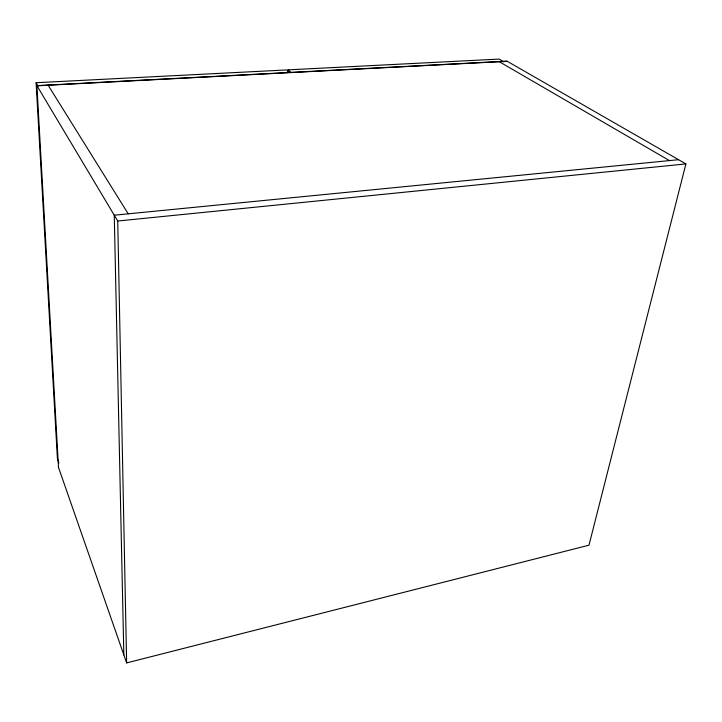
<?xml version="1.0" encoding="UTF-8"?>
<svg xmlns="http://www.w3.org/2000/svg" width="722" height="722" viewBox="0 0 722 722"><rect width="100%" height="100%" fill="white"/><g stroke="black" fill="none" stroke-linecap="round" stroke-linejoin="round"><path stroke-width="1.08" d="M287.843 72.11L287.979 69.863L499.082 59.087L503.92 61.875M58.509 467.432L36.885 85.62L506.979 61.153L685.9 163.921L588.99 545.191L126.63 662.913L58.41 467.143M36.885 85.62L117.731 221.022L685.9 163.921M678.545 159.697L114.256 215.201L123.841 654.917M37.002 85.819L507.241 61.307M58.906 462.946L57.417 458.687L36.1 82.723L286.435 69.944L289.414 72.426M499.037 61.569L669.438 160.591M287.979 69.863L290.957 72.344M48.022 85.043L128.218 213.829M36.1 82.723L38.113 86.08M117.731 221.022L126.63 662.913"/></g></svg>
